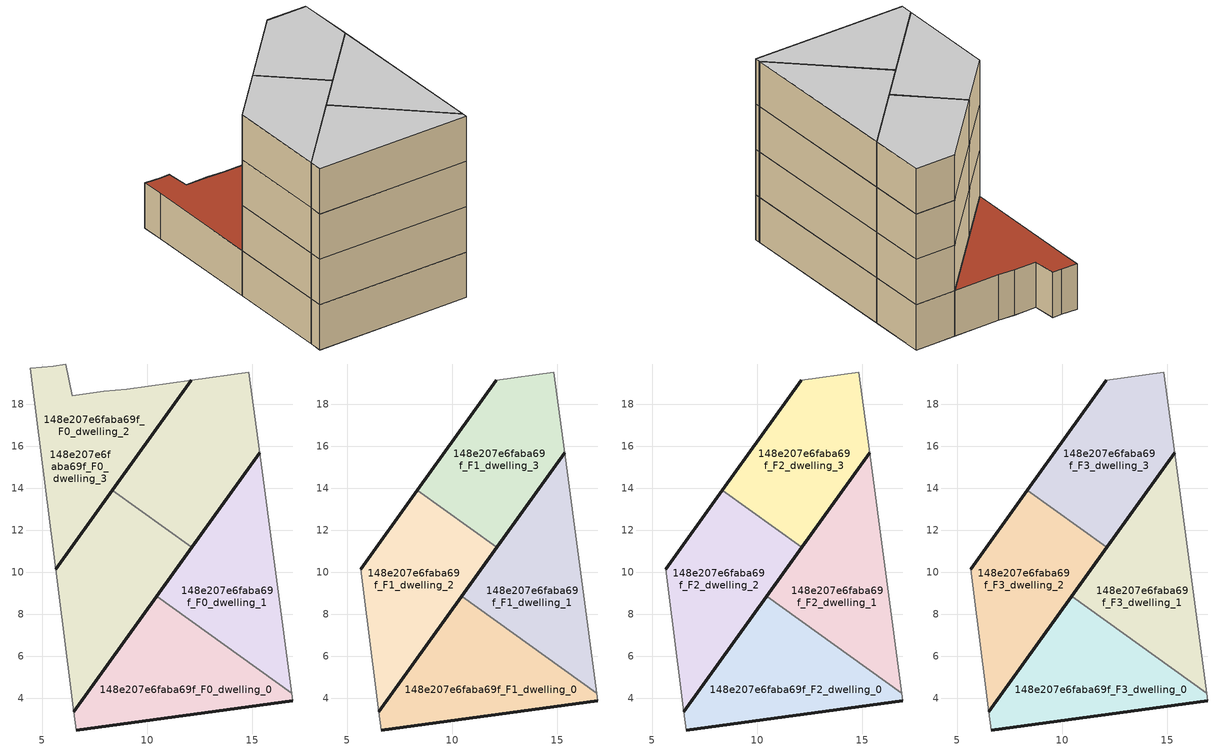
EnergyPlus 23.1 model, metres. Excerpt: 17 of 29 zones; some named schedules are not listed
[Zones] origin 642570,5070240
148e207e6faba69f_F0_dwelling_0
 floor ground (EU_floor_Construction): 16.94,3.89 16.89,4.25 10.46,8.86 6.52,3.35 6.63,2.49 z0
 wall outside (EU_wall_Construction): 16.94,3.89 6.63,2.49 / 6.52,3.35 10.46,8.86 z0:3
 wall adiabatic (EU_wall_Construction): 16.89,4.25 16.94,3.89 / 6.63,2.49 6.52,3.35 z0:3
 wall to 148e207e6faba69f_F0_dwelling_1 (EU_wall_Construction): 10.46,8.86 16.89,4.25 z0:3
148e207e6faba69f_F0_dwelling_1
 floor ground (EU_floor_Construction): 16.89,4.25 15.35,15.68 10.46,8.86 z0
 wall outside (EU_wall_Construction): 10.46,8.86 15.35,15.68 z0:3
 wall adiabatic (EU_wall_Construction): 15.35,15.68 16.89,4.25 z0:3
148e207e6faba69f_F0_dwelling_2
 floor ground (EU_floor_Construction): 5.66,10.13 12.1,19.12 9.04,18.7 7.94,18.6 6.43,18.4 6.13,19.91 5.53,19.8 4.43,19.7 4.63,18.2 z0; 6.52,3.35 12.13,11.18 8.35,13.89 5.66,10.13 z0
 wall outside (EU_wall_Construction): 5.66,10.13 8.35,13.89 / 12.13,11.18 6.52,3.35 z0:3
 wall adiabatic (EU_wall_Construction): 6.52,3.35 5.66,10.13 z0:3
 wall to 148e207e6faba69f_F0_dwelling_3 (EU_wall_Construction): 8.35,13.89 12.13,11.18 z0:3
 roof outside (EU_floor_Construction): 12.1,19.12 5.66,10.13 4.63,18.2 4.43,19.7 5.53,19.8 6.13,19.91 6.43,18.4 7.94,18.6 9.04,18.7 z3
148e207e6faba69f_F0_dwelling_3
 floor ground (EU_floor_Construction): 5.66,10.13 12.1,19.12 9.04,18.7 7.94,18.6 6.43,18.4 6.13,19.91 5.53,19.8 4.43,19.7 4.63,18.2 z0; 12.13,11.18 15.35,15.68 14.84,19.5 12.1,19.12 8.35,13.89 z0
 wall outside (EU_wall_Construction): 8.35,13.89 12.1,19.12 / 15.35,15.68 12.13,11.18 z0:3
 wall adiabatic (EU_wall_Construction): 12.1,19.12 14.84,19.5 15.35,15.68 z0:3
 roof outside (EU_floor_Construction): 12.1,19.12 5.66,10.13 4.63,18.2 4.43,19.7 5.53,19.8 6.13,19.91 6.43,18.4 7.94,18.6 9.04,18.7 z3
148e207e6faba69f_F0_dwelling_4
 floor ground (EU_floor_Construction): 5.66,10.13 12.1,19.12 9.04,18.7 7.94,18.6 6.43,18.4 6.13,19.91 5.53,19.8 4.43,19.7 4.63,18.2 z0; 6.52,3.35 12.13,11.18 8.35,13.89 5.66,10.13 z0; 12.13,11.18 15.35,15.68 14.84,19.5 12.1,19.12 8.35,13.89 z0
 wall outside (EU_wall_Construction): 12.1,19.12 5.66,10.13 z0:3
 wall adiabatic (EU_wall_Construction): 5.66,10.13 4.63,18.2 4.43,19.7 5.53,19.8 6.13,19.91 6.43,18.4 7.94,18.6 9.04,18.7 12.1,19.12 z0:3
 roof outside (EU_roof_Construction): 12.1,19.12 5.66,10.13 4.63,18.2 4.43,19.7 5.53,19.8 6.13,19.91 6.43,18.4 7.94,18.6 9.04,18.7 z3; 12.13,11.18 6.52,3.35 5.66,10.13 8.35,13.89 z3; 14.84,19.5 15.35,15.68 12.13,11.18 8.35,13.89 12.1,19.12 z3
148e207e6faba69f_F1_dwelling_0
 floor to 148e207e6faba69f_F0_dwelling_0 (EU_floor_Construction): 16.94,3.89 16.89,4.25 10.46,8.86 6.52,3.35 6.63,2.49 z3
 wall outside (EU_wall_Construction): 16.94,3.89 6.63,2.49 / 6.52,3.35 10.46,8.86 z3:6
 wall adiabatic (EU_wall_Construction): 16.89,4.25 16.94,3.89 / 6.63,2.49 6.52,3.35 z3:6
 wall to 148e207e6faba69f_F1_dwelling_1 (EU_wall_Construction): 10.46,8.86 16.89,4.25 z3:6
148e207e6faba69f_F1_dwelling_1
 floor to 148e207e6faba69f_F0_dwelling_1 (EU_floor_Construction): 16.89,4.25 15.35,15.68 10.46,8.86 z3
 wall outside (EU_wall_Construction): 10.46,8.86 15.35,15.68 z3:6
 wall adiabatic (EU_wall_Construction): 15.35,15.68 16.89,4.25 z3:6
148e207e6faba69f_F1_dwelling_2
 floor to 148e207e6faba69f_F0_dwelling_2 (EU_floor_Construction): 6.52,3.35 12.13,11.18 8.35,13.89 5.66,10.13 z3
 wall outside (EU_wall_Construction): 5.66,10.13 8.35,13.89 / 12.13,11.18 6.52,3.35 z3:6
 wall adiabatic (EU_wall_Construction): 6.52,3.35 5.66,10.13 z3:6
 wall to 148e207e6faba69f_F1_dwelling_3 (EU_wall_Construction): 8.35,13.89 12.13,11.18 z3:6
148e207e6faba69f_F1_dwelling_3
 floor to 148e207e6faba69f_F0_dwelling_3 (EU_floor_Construction): 12.13,11.18 15.35,15.68 14.84,19.5 12.1,19.12 8.35,13.89 z3
 wall outside (EU_wall_Construction): 8.35,13.89 12.1,19.12 / 15.35,15.68 12.13,11.18 z3:6
 wall adiabatic (EU_wall_Construction): 12.1,19.12 14.84,19.5 15.35,15.68 z3:6
148e207e6faba69f_F2_dwelling_0
 floor to 148e207e6faba69f_F1_dwelling_0 (EU_floor_Construction): 16.94,3.89 16.89,4.25 10.46,8.86 6.52,3.35 6.63,2.49 z6
 wall outside (EU_wall_Construction): 16.94,3.89 6.63,2.49 / 6.52,3.35 10.46,8.86 z6:9
 wall adiabatic (EU_wall_Construction): 16.89,4.25 16.94,3.89 / 6.63,2.49 6.52,3.35 z6:9
 wall to 148e207e6faba69f_F2_dwelling_1 (EU_wall_Construction): 10.46,8.86 16.89,4.25 z6:9
148e207e6faba69f_F2_dwelling_1
 floor to 148e207e6faba69f_F1_dwelling_1 (EU_floor_Construction): 16.89,4.25 15.35,15.68 10.46,8.86 z6
 wall outside (EU_wall_Construction): 10.46,8.86 15.35,15.68 z6:9
 wall adiabatic (EU_wall_Construction): 15.35,15.68 16.89,4.25 z6:9
148e207e6faba69f_F2_dwelling_2
 floor to 148e207e6faba69f_F1_dwelling_2 (EU_floor_Construction): 6.52,3.35 12.13,11.18 8.35,13.89 5.66,10.13 z6
 wall outside (EU_wall_Construction): 5.66,10.13 8.35,13.89 / 12.13,11.18 6.52,3.35 z6:9
 wall adiabatic (EU_wall_Construction): 6.52,3.35 5.66,10.13 z6:9
 wall to 148e207e6faba69f_F2_dwelling_3 (EU_wall_Construction): 8.35,13.89 12.13,11.18 z6:9
148e207e6faba69f_F2_dwelling_3
 floor to 148e207e6faba69f_F1_dwelling_3 (EU_floor_Construction): 12.13,11.18 15.35,15.68 14.84,19.5 12.1,19.12 8.35,13.89 z6
 wall outside (EU_wall_Construction): 8.35,13.89 12.1,19.12 / 15.35,15.68 12.13,11.18 z6:9
 wall adiabatic (EU_wall_Construction): 12.1,19.12 14.84,19.5 15.35,15.68 z6:9
148e207e6faba69f_F3_dwelling_0
 floor to 148e207e6faba69f_F2_dwelling_0 (EU_floor_Construction): 16.94,3.89 16.89,4.25 10.46,8.86 6.52,3.35 6.63,2.49 z9
 wall outside (EU_wall_Construction): 16.94,3.89 6.63,2.49 / 6.52,3.35 10.46,8.86 z9:12
 wall adiabatic (EU_wall_Construction): 16.89,4.25 16.94,3.89 / 6.63,2.49 6.52,3.35 z9:12
 wall to 148e207e6faba69f_F3_dwelling_1 (EU_wall_Construction): 10.46,8.86 16.89,4.25 z9:12
 ceiling to 148e207e6faba69f_F4_dwelling_0 (EU_floor_Construction): 16.89,4.25 16.94,3.89 6.63,2.49 6.52,3.35 10.46,8.86 z12
148e207e6faba69f_F3_dwelling_1
 floor to 148e207e6faba69f_F2_dwelling_1 (EU_floor_Construction): 16.89,4.25 15.35,15.68 10.46,8.86 z9
 wall outside (EU_wall_Construction): 10.46,8.86 15.35,15.68 z9:12
 wall adiabatic (EU_wall_Construction): 15.35,15.68 16.89,4.25 z9:12
 ceiling to 148e207e6faba69f_F4_dwelling_1 (EU_floor_Construction): 15.35,15.68 16.89,4.25 10.46,8.86 z12
148e207e6faba69f_F3_dwelling_2
 floor to 148e207e6faba69f_F2_dwelling_2 (EU_floor_Construction): 6.52,3.35 12.13,11.18 8.35,13.89 5.66,10.13 z9
 wall outside (EU_wall_Construction): 5.66,10.13 8.35,13.89 / 12.13,11.18 6.52,3.35 z9:12
 wall adiabatic (EU_wall_Construction): 6.52,3.35 5.66,10.13 z9:12
 wall to 148e207e6faba69f_F3_dwelling_3 (EU_wall_Construction): 8.35,13.89 12.13,11.18 z9:12
 ceiling to 148e207e6faba69f_F4_dwelling_2 (EU_floor_Construction): 12.13,11.18 6.52,3.35 5.66,10.13 8.35,13.89 z12
148e207e6faba69f_F3_dwelling_3
 floor to 148e207e6faba69f_F2_dwelling_3 (EU_floor_Construction): 12.13,11.18 15.35,15.68 14.84,19.5 12.1,19.12 8.35,13.89 z9
 wall outside (EU_wall_Construction): 8.35,13.89 12.1,19.12 / 15.35,15.68 12.13,11.18 z9:12
 wall adiabatic (EU_wall_Construction): 12.1,19.12 14.84,19.5 15.35,15.68 z9:12
 ceiling to 148e207e6faba69f_F4_dwelling_3 (EU_floor_Construction): 14.84,19.5 15.35,15.68 12.13,11.18 8.35,13.89 12.1,19.12 z12
[Building]
EU S2 Campaign: North Axis=0; Terrain=City; Solar Distribution=FullExterior
[Site:Location]
Lyon-Bron: Latitude=45.75; Longitude=5; Time Zone=1; Elevation=198
[SizingPeriod:WeatherFileDays]
AnnualSizingPeriod: Begin Month=1; Begin Day of Month=1; End Month=12; End Day of Month=31; Day of Week for Start Day=Monday; Use Weather File Daylight Saving Period=No; Use Weather File Rain and Snow Indicators=No
[MATERIAL]
EU_InternalMass_Material: Roughness=MediumRough; Thickness=0.1; Conductivity=1; Density=1800; Specific Heat=900; Thermal Absorptance=0.9; Solar Absorptance=0.7; Visible Absorptance=0.7
[MATERIAL:NOMASS] Roughness=MediumRough; Thermal Absorptance=0.9; Solar Absorptance=0.7; Visible Absorptance=0.7
Name | Thermal Resistance
EU_wall_NoMass | 0.776494
EU_roof_NoMass | 0.486893
EU_floor_NoMass | 0.421597
[CONSTRUCTION]
EU_wall_Construction: EU_wall_NoMass
EU_roof_Construction: EU_roof_NoMass
EU_floor_Construction: EU_floor_NoMass
EU_InternalMass_Construction: EU_InternalMass_Material
[ZONE] Type=1; Multiplier=1; Ceiling Height=autocalculate; Floor Area=autocalculate; Part of Total Floor Area=Yes
Name | Volume
148e207e6faba69f_F0_dwelling_0; 148e207e6faba69f_F1_dwelling_0; 148e207e6faba69f_F2_dwelling_0; 148e207e6faba69f_F3_dwelling_0; 148e207e6faba69f_F2_dwelling_3; 148e207e6faba69f_F3_dwelling_3 | 99.468
148e207e6faba69f_F0_dwelling_1; 148e207e6faba69f_F1_dwelling_1; 148e207e6faba69f_F2_dwelling_1; 148e207e6faba69f_F3_dwelling_1 | 99.4827
148e207e6faba69f_F0_dwelling_2 | 198.931
148e207e6faba69f_F1_dwelling_2 | 99.4556
148e207e6faba69f_F2_dwelling_2; 148e207e6faba69f_F3_dwelling_2 | 99.4585
148e207e6faba69f_F0_dwelling_3 | 198.942
148e207e6faba69f_F1_dwelling_3 | 99.4658
148e207e6faba69f_F0_dwelling_4 | 298.397
[INTERNALMASS] Construction=EU_InternalMass_Construction
Name | Zone or ZoneList | Surface Area
148e207e6faba69f_F0_dwelling_0_EU_InternalMass | 148e207e6faba69f_F0_dwelling_0 | 33.1578
148e207e6faba69f_F0_dwelling_1_EU_InternalMass | 148e207e6faba69f_F0_dwelling_1 | 33.1584
148e207e6faba69f_F0_dwelling_2_EU_InternalMass | 148e207e6faba69f_F0_dwelling_2 | 33.1537
148e207e6faba69f_F0_dwelling_3_EU_InternalMass | 148e207e6faba69f_F0_dwelling_3 | 33.1565
148e207e6faba69f_F0_dwelling_4_EU_InternalMass | 148e207e6faba69f_F0_dwelling_4 | 33.1584
148e207e6faba69f_F1_dwelling_0_EU_InternalMass | 148e207e6faba69f_F1_dwelling_0 | 41.4441
148e207e6faba69f_F1_dwelling_1_EU_InternalMass | 148e207e6faba69f_F1_dwelling_1 | 41.4459
148e207e6faba69f_F1_dwelling_2_EU_InternalMass | 148e207e6faba69f_F1_dwelling_2 | 41.4496
148e207e6faba69f_F1_dwelling_3_EU_InternalMass | 148e207e6faba69f_F1_dwelling_3 | 41.4471
148e207e6faba69f_F2_dwelling_0_EU_InternalMass | 148e207e6faba69f_F2_dwelling_0 | 41.4441
148e207e6faba69f_F2_dwelling_1_EU_InternalMass | 148e207e6faba69f_F2_dwelling_1 | 41.4459
148e207e6faba69f_F2_dwelling_2_EU_InternalMass | 148e207e6faba69f_F2_dwelling_2 | 41.4496
148e207e6faba69f_F2_dwelling_3_EU_InternalMass | 148e207e6faba69f_F2_dwelling_3 | 41.4471
148e207e6faba69f_F3_dwelling_0_EU_InternalMass | 148e207e6faba69f_F3_dwelling_0 | 41.4441
148e207e6faba69f_F3_dwelling_1_EU_InternalMass | 148e207e6faba69f_F3_dwelling_1 | 41.4459
148e207e6faba69f_F3_dwelling_2_EU_InternalMass | 148e207e6faba69f_F3_dwelling_2 | 41.4496
148e207e6faba69f_F3_dwelling_3_EU_InternalMass | 148e207e6faba69f_F3_dwelling_3 | 41.4471
[OTHEREQUIPMENT] Fuel Type=Electricity; Design Level Calculation Method=Watts/Area; Power per Zone Floor Area=1; Fraction Latent=0; Fraction Radiant=0; Fraction Lost=0; Carbon Dioxide Generation Rate=0; EndUse Subcategory=EU_Step8_InternalGains
Name | Zone or ZoneList or Space or SpaceList | Schedule
EU_Step8_InternalGain_148e207e6faba69f_F0_dwelling_0_f000 | 148e207e6faba69f_F0_dwelling_0 | EU_Step8_GainSchedule_148e207e6faba69f_F0_dwelling_0_f000
EU_Step8_InternalGain_148e207e6faba69f_F0_dwelling_1_f000 | 148e207e6faba69f_F0_dwelling_1 | EU_Step8_GainSchedule_148e207e6faba69f_F0_dwelling_1_f000
EU_Step8_InternalGain_148e207e6faba69f_F0_dwelling_2_f000 | 148e207e6faba69f_F0_dwelling_2 | EU_Step8_GainSchedule_148e207e6faba69f_F0_dwelling_2_f000
EU_Step8_InternalGain_148e207e6faba69f_F0_dwelling_3_f000 | 148e207e6faba69f_F0_dwelling_3 | EU_Step8_GainSchedule_148e207e6faba69f_F0_dwelling_3_f000
EU_Step8_InternalGain_148e207e6faba69f_F0_dwelling_4_f000 | 148e207e6faba69f_F0_dwelling_4 | EU_Step8_GainSchedule_148e207e6faba69f_F0_dwelling_4_f000
EU_Step8_InternalGain_148e207e6faba69f_F1_dwelling_0_f000 | 148e207e6faba69f_F1_dwelling_0 | EU_Step8_GainSchedule_148e207e6faba69f_F1_dwelling_0_f000
EU_Step8_InternalGain_148e207e6faba69f_F1_dwelling_1_f000 | 148e207e6faba69f_F1_dwelling_1 | EU_Step8_GainSchedule_148e207e6faba69f_F1_dwelling_1_f000
EU_Step8_InternalGain_148e207e6faba69f_F1_dwelling_2_f000 | 148e207e6faba69f_F1_dwelling_2 | EU_Step8_GainSchedule_148e207e6faba69f_F1_dwelling_2_f000
EU_Step8_InternalGain_148e207e6faba69f_F1_dwelling_3_f000 | 148e207e6faba69f_F1_dwelling_3 | EU_Step8_GainSchedule_148e207e6faba69f_F1_dwelling_3_f000
EU_Step8_InternalGain_148e207e6faba69f_F2_dwelling_0_f000 | 148e207e6faba69f_F2_dwelling_0 | EU_Step8_GainSchedule_148e207e6faba69f_F2_dwelling_0_f000
EU_Step8_InternalGain_148e207e6faba69f_F2_dwelling_1_f000 | 148e207e6faba69f_F2_dwelling_1 | EU_Step8_GainSchedule_148e207e6faba69f_F2_dwelling_1_f000
EU_Step8_InternalGain_148e207e6faba69f_F2_dwelling_2_f000 | 148e207e6faba69f_F2_dwelling_2 | EU_Step8_GainSchedule_148e207e6faba69f_F2_dwelling_2_f000
EU_Step8_InternalGain_148e207e6faba69f_F2_dwelling_3_f000 | 148e207e6faba69f_F2_dwelling_3 | EU_Step8_GainSchedule_148e207e6faba69f_F2_dwelling_3_f000
EU_Step8_InternalGain_148e207e6faba69f_F3_dwelling_0_f000 | 148e207e6faba69f_F3_dwelling_0 | EU_Step8_GainSchedule_148e207e6faba69f_F3_dwelling_0_f000
EU_Step8_InternalGain_148e207e6faba69f_F3_dwelling_1_f000 | 148e207e6faba69f_F3_dwelling_1 | EU_Step8_GainSchedule_148e207e6faba69f_F3_dwelling_1_f000
EU_Step8_InternalGain_148e207e6faba69f_F3_dwelling_2_f000 | 148e207e6faba69f_F3_dwelling_2 | EU_Step8_GainSchedule_148e207e6faba69f_F3_dwelling_2_f000
EU_Step8_InternalGain_148e207e6faba69f_F3_dwelling_3_f000 | 148e207e6faba69f_F3_dwelling_3 | EU_Step8_GainSchedule_148e207e6faba69f_F3_dwelling_3_f000
[ZONEVENTILATION:DESIGNFLOWRATE] Schedule=EU_AlwaysOn; Design Flow Rate Calculation Method=AirChanges/Hour; Air Changes per Hour=0.693814; Ventilation Type=Natural; Fan Pressure Rise=0; Fan Total Efficiency=1; Constant Term Coefficient=1; Temperature Term Coefficient=0; Velocity Term Coefficient=0; Velocity Squared Term Coefficient=0; Minimum Indoor Temperature=-100; Maximum Indoor Temperature=100; Delta Temperature=-100; Minimum Outdoor Temperature=-100; Maximum Outdoor Temperature=100; Maximum Wind Speed=40
Name | Zone or ZoneList or Space or SpaceList
EU_ConstantAir_148e207e6faba69f_F0_dwelling_0 | 148e207e6faba69f_F0_dwelling_0
EU_ConstantAir_148e207e6faba69f_F0_dwelling_1 | 148e207e6faba69f_F0_dwelling_1
EU_ConstantAir_148e207e6faba69f_F0_dwelling_2 | 148e207e6faba69f_F0_dwelling_2
EU_ConstantAir_148e207e6faba69f_F0_dwelling_3 | 148e207e6faba69f_F0_dwelling_3
EU_ConstantAir_148e207e6faba69f_F0_dwelling_4 | 148e207e6faba69f_F0_dwelling_4
EU_ConstantAir_148e207e6faba69f_F1_dwelling_0 | 148e207e6faba69f_F1_dwelling_0
EU_ConstantAir_148e207e6faba69f_F1_dwelling_1 | 148e207e6faba69f_F1_dwelling_1
EU_ConstantAir_148e207e6faba69f_F1_dwelling_2 | 148e207e6faba69f_F1_dwelling_2
EU_ConstantAir_148e207e6faba69f_F1_dwelling_3 | 148e207e6faba69f_F1_dwelling_3
EU_ConstantAir_148e207e6faba69f_F2_dwelling_0 | 148e207e6faba69f_F2_dwelling_0
EU_ConstantAir_148e207e6faba69f_F2_dwelling_1 | 148e207e6faba69f_F2_dwelling_1
EU_ConstantAir_148e207e6faba69f_F2_dwelling_2 | 148e207e6faba69f_F2_dwelling_2
EU_ConstantAir_148e207e6faba69f_F2_dwelling_3 | 148e207e6faba69f_F2_dwelling_3
EU_ConstantAir_148e207e6faba69f_F3_dwelling_0 | 148e207e6faba69f_F3_dwelling_0
EU_ConstantAir_148e207e6faba69f_F3_dwelling_1 | 148e207e6faba69f_F3_dwelling_1
EU_ConstantAir_148e207e6faba69f_F3_dwelling_2 | 148e207e6faba69f_F3_dwelling_2
EU_ConstantAir_148e207e6faba69f_F3_dwelling_3 | 148e207e6faba69f_F3_dwelling_3
[HVACTEMPLATE:THERMOSTAT] Constant Heating Setpoint=20; Constant Cooling Setpoint=50
EU_HeatOnly_148e207e6faba69f_F0_dwelling_0; EU_HeatOnly_148e207e6faba69f_F0_dwelling_1; EU_HeatOnly_148e207e6faba69f_F0_dwelling_2; EU_HeatOnly_148e207e6faba69f_F0_dwelling_3; EU_HeatOnly_148e207e6faba69f_F0_dwelling_4; EU_HeatOnly_148e207e6faba69f_F1_dwelling_0; EU_HeatOnly_148e207e6faba69f_F1_dwelling_1; EU_HeatOnly_148e207e6faba69f_F1_dwelling_2; EU_HeatOnly_148e207e6faba69f_F1_dwelling_3; EU_HeatOnly_148e207e6faba69f_F2_dwelling_0; EU_HeatOnly_148e207e6faba69f_F2_dwelling_1; EU_HeatOnly_148e207e6faba69f_F2_dwelling_2; EU_HeatOnly_148e207e6faba69f_F2_dwelling_3; EU_HeatOnly_148e207e6faba69f_F3_dwelling_0; EU_HeatOnly_148e207e6faba69f_F3_dwelling_1; EU_HeatOnly_148e207e6faba69f_F3_dwelling_2; EU_HeatOnly_148e207e6faba69f_F3_dwelling_3; EU_HeatOnly_148e207e6faba69f_F4_dwelling_0; EU_HeatOnly_148e207e6faba69f_F4_dwelling_1; EU_HeatOnly_148e207e6faba69f_F4_dwelling_2; EU_HeatOnly_148e207e6faba69f_F4_dwelling_3; EU_HeatOnly_148e207e6faba69f_F5_dwelling_0; EU_HeatOnly_148e207e6faba69f_F5_dwelling_1; EU_HeatOnly_148e207e6faba69f_F5_dwelling_2; EU_HeatOnly_148e207e6faba69f_F5_dwelling_3; EU_HeatOnly_148e207e6faba69f_F6_dwelling_0; EU_HeatOnly_148e207e6faba69f_F6_dwelling_1; EU_HeatOnly_148e207e6faba69f_F6_dwelling_2; EU_HeatOnly_148e207e6faba69f_F6_dwelling_3
[HVACTEMPLATE:ZONE:IDEALLOADSAIRSYSTEM] System Availability Schedule=EU_AlwaysOn; Maximum Heating Supply Air Temperature=50; Minimum Cooling Supply Air Temperature=13; Maximum Heating Supply Air Humidity Ratio=0.0156; Minimum Cooling Supply Air Humidity Ratio=0.0077; Heating Limit=NoLimit; Cooling Limit=NoLimit; Heating Availability Schedule=EU_AlwaysOn; Cooling Availability Schedule=EU_CoolingOff; Dehumidification Control Type=ConstantSensibleHeatRatio; Cooling Sensible Heat Ratio=0.7; Dehumidification Setpoint=60; Humidification Control Type=None; Humidification Setpoint=30; Outdoor Air Method=None; Outdoor Air Flow Rate per Person=0.00944; Outdoor Air Flow Rate per Zone Floor Area=0; Outdoor Air Flow Rate per Zone=0; Demand Controlled Ventilation Type=None; Outdoor Air Economizer Type=NoEconomizer; Heat Recovery Type=None; Sensible Heat Recovery Effectiveness=0.7; Latent Heat Recovery Effectiveness=0.65
Name | Template Thermostat
148e207e6faba69f_F0_dwelling_0 | EU_HeatOnly_148e207e6faba69f_F0_dwelling_0
148e207e6faba69f_F0_dwelling_1 | EU_HeatOnly_148e207e6faba69f_F0_dwelling_1
148e207e6faba69f_F0_dwelling_2 | EU_HeatOnly_148e207e6faba69f_F0_dwelling_2
148e207e6faba69f_F0_dwelling_3 | EU_HeatOnly_148e207e6faba69f_F0_dwelling_3
148e207e6faba69f_F0_dwelling_4 | EU_HeatOnly_148e207e6faba69f_F0_dwelling_4
148e207e6faba69f_F1_dwelling_0 | EU_HeatOnly_148e207e6faba69f_F1_dwelling_0
148e207e6faba69f_F1_dwelling_1 | EU_HeatOnly_148e207e6faba69f_F1_dwelling_1
148e207e6faba69f_F1_dwelling_2 | EU_HeatOnly_148e207e6faba69f_F1_dwelling_2
148e207e6faba69f_F1_dwelling_3 | EU_HeatOnly_148e207e6faba69f_F1_dwelling_3
148e207e6faba69f_F2_dwelling_0 | EU_HeatOnly_148e207e6faba69f_F2_dwelling_0
148e207e6faba69f_F2_dwelling_1 | EU_HeatOnly_148e207e6faba69f_F2_dwelling_1
148e207e6faba69f_F2_dwelling_2 | EU_HeatOnly_148e207e6faba69f_F2_dwelling_2
